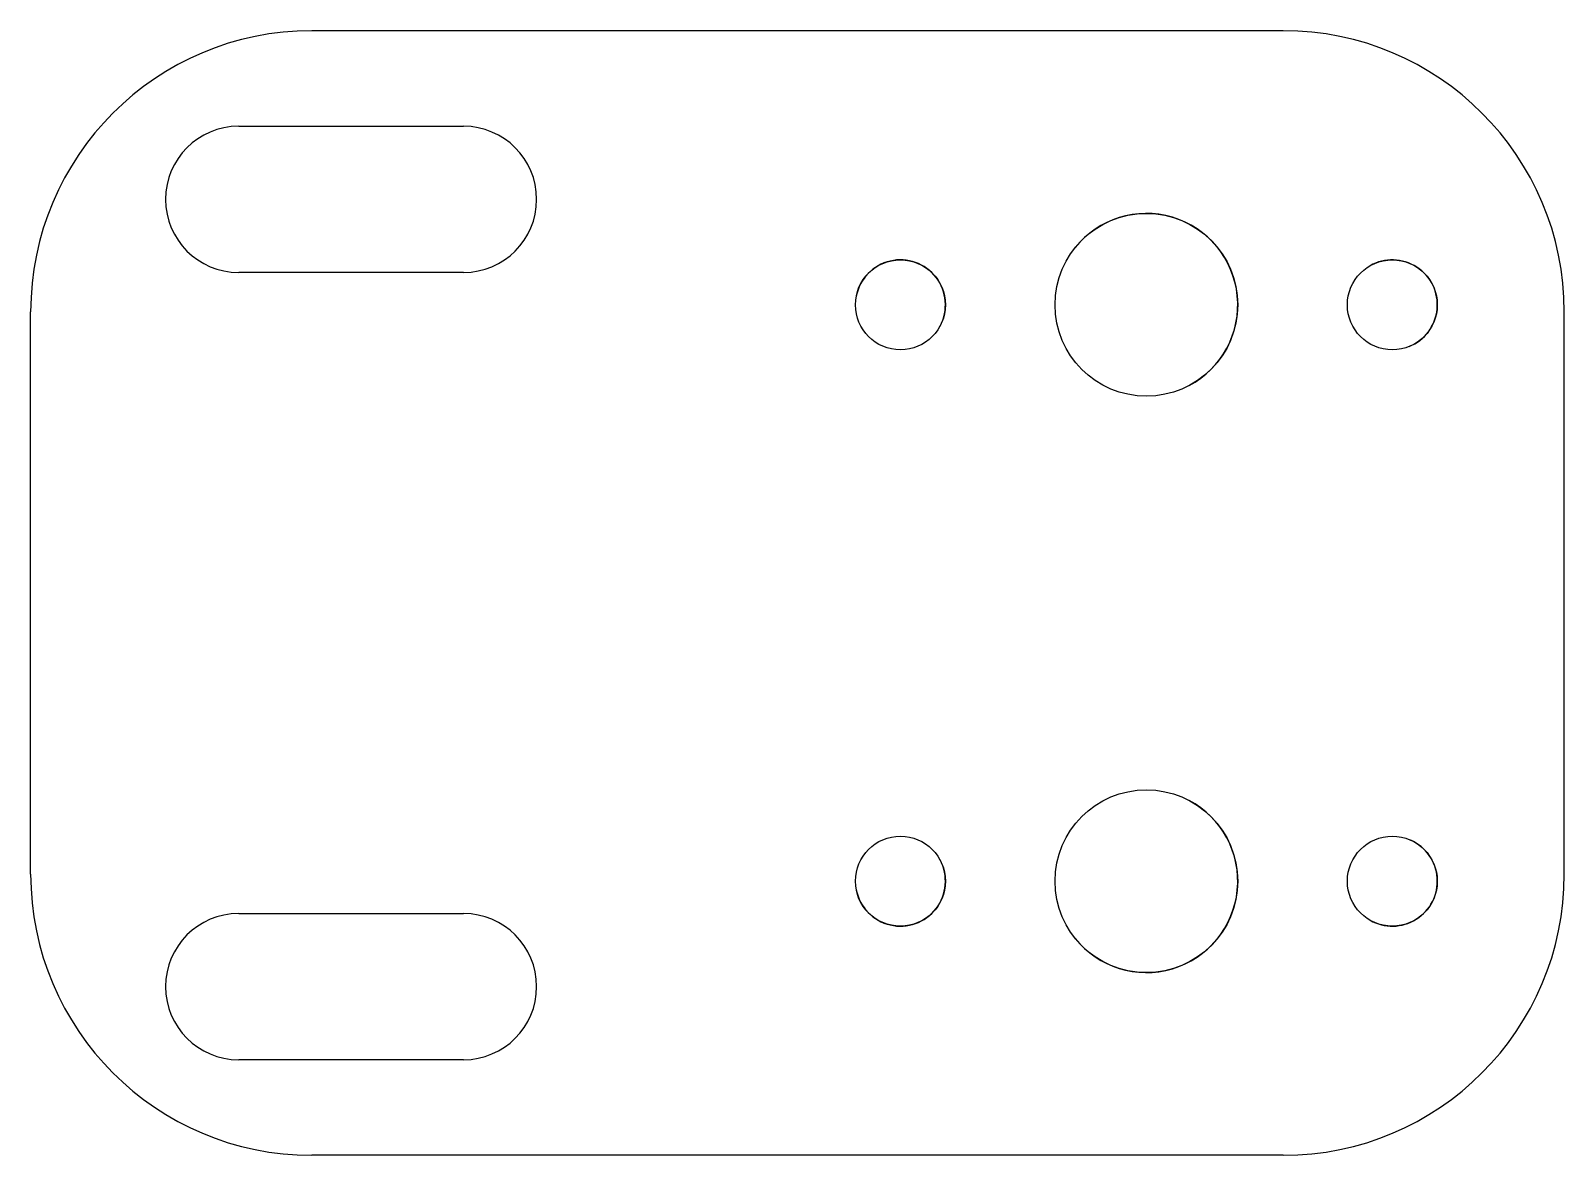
# Model space of a CAD drawing. Header units: millimetres. Extents: x -24.9 to 29.7, y -20 to 20.
import ezdxf

# ---------------------------------------------------------------- set-up
doc = ezdxf.new("R2010")
doc.units = ezdxf.units.MM

msp = doc.modelspace()

# ---------------------------------------------------------------- linework, layer by layer
at = {"color": 7, "linetype": 'Continuous', "lineweight": 25}
for p, q in [((19.693, 20), (-14.869, 20)), ((-17.469, 16.6), (-9.469, 16.6)), ((-9.469, 11.4), (-17.469, 11.4)), ((-24.869, -10), (-24.869, 10)), ((29.693, -10), (29.693, 10)), ((-17.469, -11.4), (-9.469, -11.4)), ((-9.469, -16.6), (-17.469, -16.6)), ((19.693, -20), (-14.869, -20))]:
    msp.add_line(p, q, dxfattribs=at)
for centre, radius in [((14.824, 10.25), 3.25), ((6.074, 10.25), 1.6), ((23.574, 10.25), 1.6), ((14.824, -10.25), 3.25), ((6.074, -10.25), 1.6), ((23.574, -10.25), 1.6)]:
    msp.add_circle(centre, radius, dxfattribs=at)
for centre, radius, start, end in [((-14.869, 10), 10, 90, 180), ((19.693, 10), 10, 0, 90), ((-17.469, 14), 2.6, 90, 270), ((-9.469, 14), 2.6, 270, 90), ((14.824, 10.25), 3.25, 297.902, 141.1977), ((6.074, 10.25), 1.6, 331.8858, 168.7916), ((23.574, 10.25), 1.6, 291.9417, 119.7451), ((14.824, -10.25), 3.25, 218.8023, 62.098), ((23.574, -10.25), 1.6, 240.2549, 65.8984), ((6.074, -10.25), 1.6, 191.2084, 28.1142), ((-14.869, -10), 10, 180, 270), ((19.693, -10), 10, 270, 0), ((-17.469, -14), 2.6, 90, 270), ((-9.469, -14), 2.6, 270, 90)]:
    msp.add_arc(centre, radius, start, end, dxfattribs=at)

doc.saveas('drawing.dxf')
